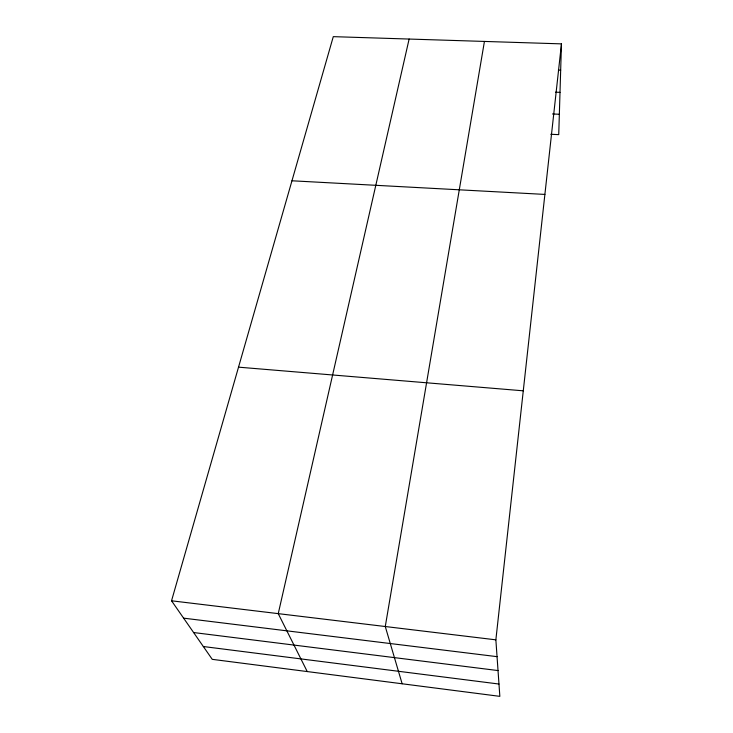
<?xml version="1.0" encoding="UTF-8"?>
<svg xmlns="http://www.w3.org/2000/svg" width="733" height="733" viewBox="0 0 733 733"><rect width="100%" height="100%" fill="white"/><g stroke="black" fill="none" stroke-linecap="round" stroke-linejoin="round"><path stroke-width="1.1" d="M561.46 43.87L495.865 639.836L499.842 696.35L212.249 659.343L171.54 600.794L333.286 36.65L561.46 43.87L558.738 134.634L550.776 134.276M484.431 41.433L385.274 626.523L402.142 683.779M409.124 39.051L278.247 613.64L307.237 671.565M558.39 70.093L560.672 70.176M555.477 92.184L560.012 92.358M552.499 113.972L559.352 114.256M291.963 180.785L544.885 194.419M238.527 367.16L523.27 390.817M171.54 600.794L495.865 639.836M183.607 618.148L497.047 656.658M193.613 632.542L498.028 670.567M203.334 646.524L498.981 684.036"/></g></svg>
